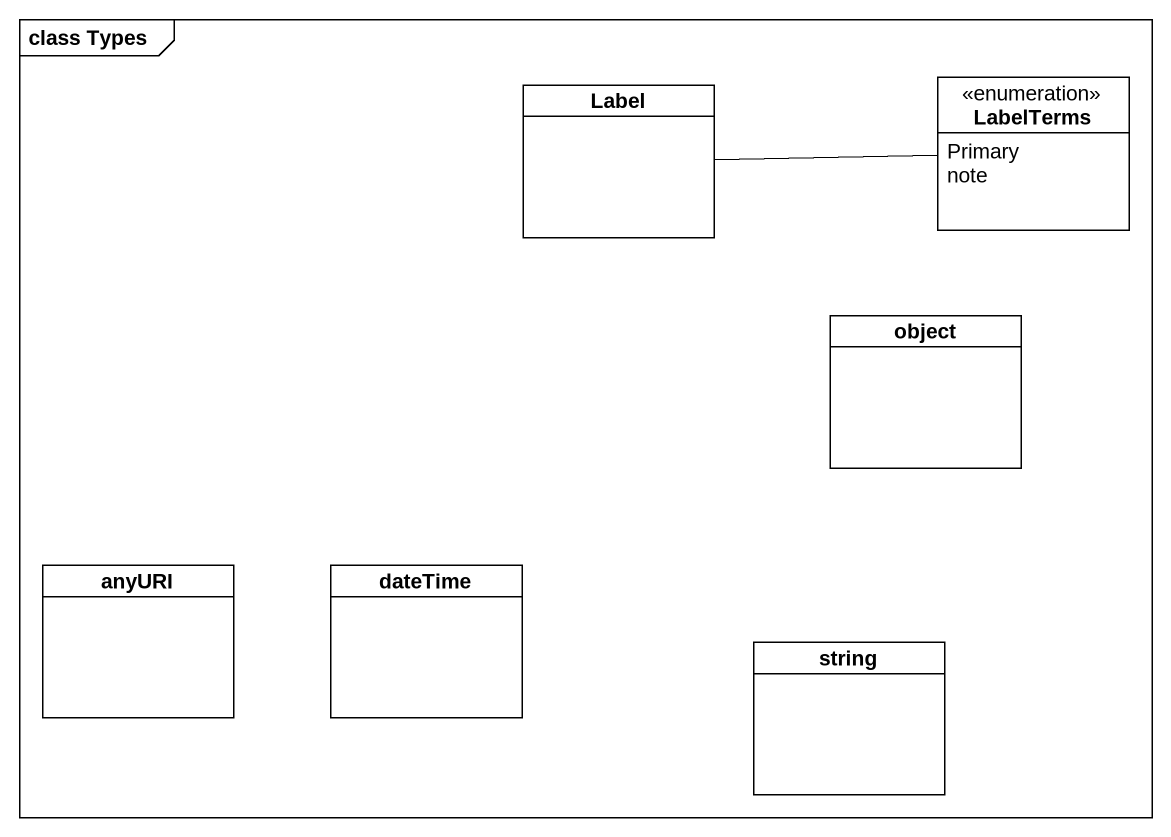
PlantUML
@startuml
mainframe class Types
hide circle
hide empty members
class "Label" as Label_
enum LabelTerms {
  Primary
  note
}
class "object" as object_
class anyURI
class dateTime
class string
LabelTerms -left- Label_
@enduml
